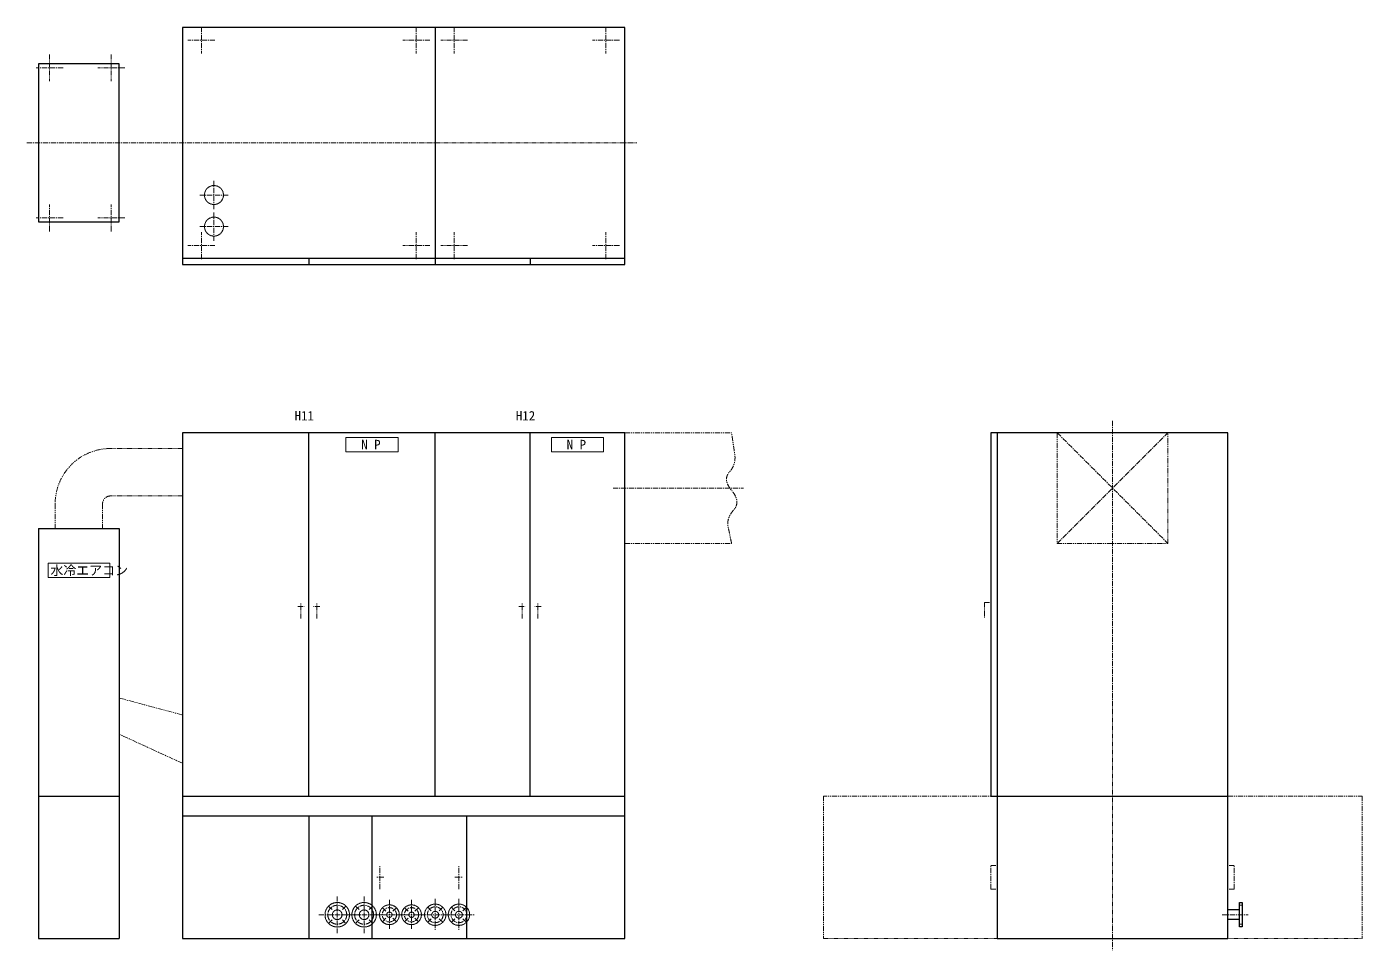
# Model space of a CAD drawing. Header units: millimetres. Extents: x -211 to 45495, y 24 to 52952.
# Drawn here: x 37044 to 45495, y 1701 to 7546 of the extents above; entities that cross this region are included whole.
import ezdxf

# ---------------------------------------------------------------- set-up
doc = ezdxf.new("R2010")
doc.units = ezdxf.units.MM
for name, pattern in [('CENTER', [50.7, 31.8, -6.3, 6.3, -6.3]), ('DASHED', [4, 3, -1]), ('PHANTOM', [63.3, 31.8, -6.3, 6.3, -6.3, 6.3, -6.3])]:
    doc.linetypes.add(name, pattern=pattern)
doc.layers.add('Layer1', color=7, linetype='Continuous')
doc.styles.add('ＭＳ 明朝', font='')
doc.styles.get('ＭＳ 明朝').set_extended_font_data('ＭＳ 明朝')

# ---------------------------------------------------------------- blocks, each defined once
blk = doc.blocks.new('BLKF024')
at = {"layer": 'Layer1', "color": 7, "linetype": 'CENTER', "lineweight": 13}
for p, q in [((39009, 2042.5), (39009, 1810)), ((38976.7, 1958.6), (38956.5, 1978.7)), ((39041.4, 1958.6), (39061.5, 1978.7)), ((38892.8, 1926.2), (39125.3, 1926.2)), ((38976.7, 1893.9), (38956.5, 1873.7)), ((39041.4, 1893.9), (39061.5, 1873.7))]:
    blk.add_line(p, q, dxfattribs=at)
at = {"layer": 'Layer1', "color": 7, "linetype": 'DASHED', "lineweight": 13}
for radius in [77.5, 30.6]:
    blk.add_circle((39009, 1926.2), radius, dxfattribs=at)
at = {"layer": 'Layer1', "color": 7, "linetype": 'CENTER', "lineweight": 13}
blk.add_circle((39009, 1926.2), 60, dxfattribs=at)
blk = doc.blocks.new('BLKF025')
at = {"layer": 'Layer1', "color": 7, "linetype": 'CENTER', "lineweight": 13}
for p, q in [((39179, 2042.5), (39179, 1810)), ((39146.7, 1958.6), (39126.5, 1978.7)), ((39211.4, 1958.6), (39231.5, 1978.7)), ((39062.8, 1926.2), (39295.3, 1926.2)), ((39146.7, 1893.9), (39126.5, 1873.7)), ((39211.4, 1893.9), (39231.5, 1873.7))]:
    blk.add_line(p, q, dxfattribs=at)
at = {"layer": 'Layer1', "color": 7, "linetype": 'DASHED', "lineweight": 13}
for radius in [77.5, 30.6]:
    blk.add_circle((39179, 1926.2), radius, dxfattribs=at)
at = {"layer": 'Layer1', "color": 7, "linetype": 'CENTER', "lineweight": 13}
blk.add_circle((39179, 1926.2), 60, dxfattribs=at)
blk = doc.blocks.new('BLKF026')
at = {"layer": 'Layer1', "color": 7, "linetype": 'CENTER', "lineweight": 13}
for p, q in [((39317.3, 1948), (39297.1, 1968.1)), ((39339, 2020), (39339, 1832.5)), ((39360.8, 1948), (39380.9, 1968.1)), ((39245.3, 1926.2), (39432.8, 1926.2)), ((39317.3, 1904.5), (39297.1, 1884.3)), ((39360.8, 1904.5), (39380.9, 1884.3))]:
    blk.add_line(p, q, dxfattribs=at)
at = {"layer": 'Layer1', "color": 7, "linetype": 'DASHED', "lineweight": 13}
for radius in [62.5, 17.2]:
    blk.add_circle((39339, 1926.2), radius, dxfattribs=at)
at = {"layer": 'Layer1', "color": 7, "linetype": 'CENTER', "lineweight": 13}
blk.add_circle((39339, 1926.2), 45, dxfattribs=at)
blk = doc.blocks.new('BLKF027')
at = {"layer": 'Layer1', "color": 7, "linetype": 'CENTER', "lineweight": 13}
for p, q in [((39457.3, 1948), (39437.1, 1968.1)), ((39479, 2020), (39479, 1832.5)), ((39500.8, 1948), (39520.9, 1968.1)), ((39385.3, 1926.2), (39572.8, 1926.2)), ((39457.3, 1904.5), (39437.1, 1884.3)), ((39500.8, 1904.5), (39520.9, 1884.3))]:
    blk.add_line(p, q, dxfattribs=at)
at = {"layer": 'Layer1', "color": 7, "linetype": 'DASHED', "lineweight": 13}
for radius in [62.5, 17.2]:
    blk.add_circle((39479, 1926.2), radius, dxfattribs=at)
at = {"layer": 'Layer1', "color": 7, "linetype": 'CENTER', "lineweight": 13}
blk.add_circle((39479, 1926.2), 45, dxfattribs=at)
blk = doc.blocks.new('BLKF028')
at = {"layer": 'Layer1', "color": 7, "linetype": 'CENTER', "lineweight": 13}
for p, q in [((39603.7, 1951.5), (39583.6, 1971.7)), ((39629, 2027.5), (39629, 1825)), ((39654.3, 1951.5), (39674.5, 1971.7)), ((39527.8, 1926.2), (39730.3, 1926.2)), ((39603.7, 1901), (39583.6, 1880.8)), ((39654.3, 1901), (39674.5, 1880.8))]:
    blk.add_line(p, q, dxfattribs=at)
at = {"layer": 'Layer1', "color": 7, "linetype": 'DASHED', "lineweight": 13}
for radius in [67.5, 21.6]:
    blk.add_circle((39629, 1926.2), radius, dxfattribs=at)
at = {"layer": 'Layer1', "color": 7, "linetype": 'CENTER', "lineweight": 13}
blk.add_circle((39629, 1926.2), 50, dxfattribs=at)
blk = doc.blocks.new('BLKF029')
at = {"layer": 'Layer1', "color": 7, "linetype": 'CENTER', "lineweight": 13}
for p, q in [((39753.7, 1951.5), (39733.6, 1971.7)), ((39779, 2027.5), (39779, 1825)), ((39804.3, 1951.5), (39824.5, 1971.7)), ((39677.8, 1926.2), (39880.3, 1926.2)), ((39753.7, 1901), (39733.6, 1880.8)), ((39804.3, 1901), (39824.5, 1880.8))]:
    blk.add_line(p, q, dxfattribs=at)
at = {"layer": 'Layer1', "color": 7, "linetype": 'DASHED', "lineweight": 13}
for radius in [67.5, 21.6]:
    blk.add_circle((39779, 1926.2), radius, dxfattribs=at)
at = {"layer": 'Layer1', "color": 7, "linetype": 'CENTER', "lineweight": 13}
blk.add_circle((39779, 1926.2), 50, dxfattribs=at)
blk = doc.blocks.new('BLKF030')
at = {"layer": 'Layer1', "color": 7, "linetype": 'CENTER', "lineweight": 13}
for p, q in [((38229, 6390.6), (38229, 6570.6)), ((38319, 6480.6), (38139, 6480.6))]:
    blk.add_line(p, q, dxfattribs=at)
at = {"layer": 'Layer1', "color": 7, "linetype": 'DASHED', "lineweight": 13}
blk.add_circle((38229, 6480.6), 60, dxfattribs=at)
blk = doc.blocks.new('BLKF031')
at = {"layer": 'Layer1', "color": 7, "linetype": 'CENTER', "lineweight": 13}
for p, q in [((38229, 6190.6), (38229, 6370.6)), ((38319, 6280.6), (38139, 6280.6))]:
    blk.add_line(p, q, dxfattribs=at)
at = {"layer": 'Layer1', "color": 7, "linetype": 'DASHED', "lineweight": 13}
blk.add_circle((38229, 6280.6), 60, dxfattribs=at)
blk = doc.blocks.new('BLKF032')
at = {"layer": 'Layer1', "color": 7, "linetype": 'PHANTOM', "lineweight": 13}
for p, q in [((44265.1, 4976.2), (43565.1, 4976.2)), ((43565.1, 4976.2), (43565.1, 4276.2)), ((44265.1, 4276.2), (44265.1, 4976.2)), ((43565.1, 4276.2), (44265.1, 4276.2))]:
    blk.add_line(p, q, dxfattribs=at)
at = {"layer": 'Layer1', "color": 7, "linetype": 'CENTER', "lineweight": 13}
for p, q in [((43565.1, 4276.2), (44265.1, 4976.2)), ((43565.1, 4976.2), (44265.1, 4276.2))]:
    blk.add_line(p, q, dxfattribs=at)
blk = doc.blocks.new('BLKF033')
at = {"layer": 'Layer1', "color": 7, "linetype": 'CENTER', "lineweight": 13}
for p, q in [((43145.1, 2238.7), (43185.1, 2238.7)), ((43145.1, 2088.7), (43145.1, 2238.7)), ((43145.1, 2088.7), (43185.1, 2088.7))]:
    blk.add_line(p, q, dxfattribs=at)
blk = doc.blocks.new('BLKF034')
at = {"layer": 'Layer1', "color": 7, "linetype": 'CENTER', "lineweight": 13}
for p, q in [((44685.1, 2238.7), (44645.1, 2238.7)), ((44685.1, 2088.7), (44685.1, 2238.7)), ((44685.1, 2088.7), (44645.1, 2088.7))]:
    blk.add_line(p, q, dxfattribs=at)
blk = doc.blocks.new('BLKF035')
at = {"layer": 'Layer1', "color": 7, "linetype": 'CENTER', "lineweight": 13}
for p, q in [((44715.1, 1986.2), (44739.1, 1986.2)), ((44608.8, 1926.2), (44773.8, 1926.2)), ((44715.1, 1866.2), (44739.1, 1866.2))]:
    blk.add_line(p, q, dxfattribs=at)
at = {"layer": 'Layer1', "color": 3, "linetype": 'Continuous', "lineweight": 25}
for p, q in [((44719.1, 2003.7), (44735.1, 2003.7)), ((44719.1, 1848.7), (44719.1, 2003.7)), ((44735.1, 2003.7), (44735.1, 1848.7)), ((44735.1, 1848.7), (44719.1, 1848.7))]:
    blk.add_line(p, q, dxfattribs=at)

msp = doc.modelspace()

# ---------------------------------------------------------------- linework, layer by layer
at = {"layer": 'Layer1', "color": 3, "linetype": 'Continuous', "lineweight": 25}
for p, q in [((40829, 7540.6), (38029, 7540.6)), ((38029, 7540.6), (38029, 6040.6)), ((39629, 7540.6), (39629, 6040.6)), ((40829, 6040.6), (40829, 7540.6)), ((37629, 7310.6), (37119, 7310.6)), ((37119, 7310.6), (37119, 6310.6)), ((37629, 6310.6), (37629, 7310.6)), ((37119, 6310.6), (37629, 6310.6)), ((38029, 6080.6), (40829, 6080.6)), ((38029, 6040.6), (40829, 6040.6)), ((38829, 6080.6), (38829, 6040.6)), ((40229, 6080.6), (40229, 6040.6)), ((40829, 4976.2), (38029, 4976.2)), ((38029, 4976.2), (38029, 1776.2)), ((38829, 2676.2), (38829, 4976.2)), ((39629, 2676.2), (39629, 4976.2)), ((40229, 2676.2), (40229, 4976.2)), ((40829, 1776.2), (40829, 4976.2)), ((44645.1, 4976.2), (43145.1, 4976.2)), ((43145.1, 4976.2), (43145.1, 2676.2)), ((43185.1, 4976.2), (43185.1, 1776.2)), ((44645.1, 1776.2), (44645.1, 4976.2)), ((37119, 4371.2), (37119, 1776.2)), ((37119, 4371.2), (37629, 4371.2)), ((37629, 4371.2), (37629, 1776.2)), ((37119, 2676.2), (37629, 2676.2)), ((38029, 2676.2), (40829, 2676.2)), ((43145.1, 2676.2), (44645.1, 2676.2)), ((38029, 2551.2), (40829, 2551.2)), ((38829, 2551.2), (38829, 1776.2)), ((39229, 1776.2), (39229, 2551.2)), ((39829, 1776.2), (39829, 2551.2)), ((44719.1, 1956.5), (44645.1, 1956.5)), ((44719.1, 1896), (44645.1, 1896)), ((37119, 1776.2), (37629, 1776.2)), ((38029, 1776.2), (40829, 1776.2)), ((43185.1, 1776.2), (44645.1, 1776.2))]:
    msp.add_line(p, q, dxfattribs=at)
at = {"layer": 'Layer1', "color": 7, "linetype": 'CENTER', "lineweight": 13}
for p, q in [((38149, 7545.6), (38149, 7375.6)), ((39509, 7545.6), (39509, 7375.6)), ((39749, 7545.6), (39749, 7375.6)), ((40709, 7545.6), (40709, 7375.6)), ((38234, 7460.6), (38064, 7460.6)), ((39594, 7460.6), (39424, 7460.6)), ((39834, 7460.6), (39664, 7460.6)), ((40794, 7460.6), (40624, 7460.6)), ((37189, 7370.6), (37189, 7200.6)), ((37579, 7370.6), (37579, 7200.6)), ((37274, 7285.6), (37104, 7285.6)), ((37664, 7285.6), (37494, 7285.6)), ((37044, 6810.6), (40904, 6810.6)), ((37189, 6250.6), (37189, 6420.6)), ((37579, 6250.6), (37579, 6420.6)), ((37274, 6335.6), (37104, 6335.6)), ((37664, 6335.6), (37494, 6335.6)), ((38149, 6075.6), (38149, 6245.6)), ((39509, 6075.6), (39509, 6245.6)), ((39749, 6075.6), (39749, 6245.6)), ((40709, 6075.6), (40709, 6245.6)), ((38234, 6160.6), (38064, 6160.6)), ((39594, 6160.6), (39424, 6160.6)), ((39834, 6160.6), (39664, 6160.6)), ((40794, 6160.6), (40624, 6160.6)), ((43915.1, 5051.2), (43915.1, 1701.2)), ((40754, 4626.2), (41579, 4626.2)), ((38779, 3801.2), (38779, 3901.2)), ((38879, 3801.2), (38879, 3901.2)), ((40179, 3801.2), (40179, 3901.2)), ((40279, 3801.2), (40279, 3901.2)), ((43105.1, 3901.2), (43105.1, 3801.2)), ((43105.1, 3901.2), (43145.1, 3901.2)), ((38759, 3876.2), (38799, 3876.2)), ((38899, 3876.2), (38859, 3876.2)), ((40159, 3876.2), (40199, 3876.2)), ((40299, 3876.2), (40259, 3876.2)), ((39279, 2088.7), (39279, 2238.7)), ((39779, 2088.7), (39779, 2238.7)), ((39304, 2163.7), (39254, 2163.7)), ((39754, 2163.7), (39804, 2163.7))]:
    msp.add_line(p, q, dxfattribs=at)
at = {"layer": 'Layer1', "color": 7, "linetype": 'Continuous', "lineweight": 13}
for p, q in [((39394, 4946.4), (39064, 4946.4)), ((39064, 4946.4), (39064, 4856.4)), ((39394, 4856.4), (39394, 4946.4)), ((40694, 4946.4), (40364, 4946.4)), ((40364, 4946.4), (40364, 4856.4)), ((40694, 4856.4), (40694, 4946.4)), ((39064, 4856.4), (39394, 4856.4)), ((40364, 4856.4), (40694, 4856.4)), ((37569, 4150.6), (37179, 4150.6)), ((37179, 4150.6), (37179, 4060.6)), ((37569, 4060.6), (37569, 4150.6)), ((37179, 4060.6), (37569, 4060.6))]:
    msp.add_line(p, q, dxfattribs=at)
at = {"layer": 'Layer1', "color": 7, "linetype": 'PHANTOM', "lineweight": 13}
for p, q in [((40829, 4976.2), (41504, 4976.2)), ((38029, 4876.2), (37574, 4876.2)), ((38029, 4576.2), (37574, 4576.2)), ((37224, 4526.2), (37224, 4371.2)), ((37524, 4526.2), (37524, 4371.2)), ((40829, 4276.2), (41504, 4276.2)), ((37629, 3297.7), (38029, 3190.5)), ((38029, 2884.8), (37629, 3068.2)), ((43185.1, 2676.2), (42085.1, 2676.2)), ((42085.1, 2676.2), (42085.1, 1776.2)), ((44645.1, 2676.2), (45495.1, 2676.2)), ((45495.1, 2676.2), (45495.1, 1776.2)), ((42085.1, 1776.2), (45495.1, 1776.2))]:
    msp.add_line(p, q, dxfattribs=at)
for radius in [350, 50]:
    msp.add_arc((37574, 4526.2), radius, 90, 180, dxfattribs=at)
msp.add_open_spline([(41504, 4276.2), (41493.1, 4329.2), (41471.3, 4435), (41563.8, 4540.4), (41447.2, 4679.4), (41534, 4776.3), (41514, 4909.6), (41504, 4976.2)], degree=2, dxfattribs=at)

# ---------------------------------------------------------------- block references
at = {"layer": 'Layer1', "color": 7, "linetype": 'CENTER', "lineweight": 13}
for name in ['BLKF030', 'BLKF031', 'BLKF033', 'BLKF034', 'BLKF024', 'BLKF025', 'BLKF026', 'BLKF027', 'BLKF028', 'BLKF029']:
    msp.add_blockref(name, (0, 0), dxfattribs=at)
at = {"layer": 'Layer1', "color": 7, "linetype": 'PHANTOM', "lineweight": 13}
msp.add_blockref('BLKF032', (0, 0), dxfattribs=at)
at = {"layer": 'Layer1', "color": 3, "linetype": 'Continuous', "lineweight": 25}
msp.add_blockref('BLKF035', (0, 0), dxfattribs=at)

# ---------------------------------------------------------------- texts
at = {"layer": 'Layer1', "color": 6, "linetype": 'Continuous', "lineweight": 0, "style": 'ＭＳ 明朝'}
for s, p in [('H11', (38739, 5053.8)), ('H12', (40139, 5053.8)), ('\u3000N P ', (39079, 4871.4)), ('\u3000N P ', (40379, 4871.4)), ('水冷エアコン', (37194, 4075.6))]:
    msp.add_text(s, height=60, dxfattribs=at).set_placement(p)

doc.saveas('drawing.dxf')
